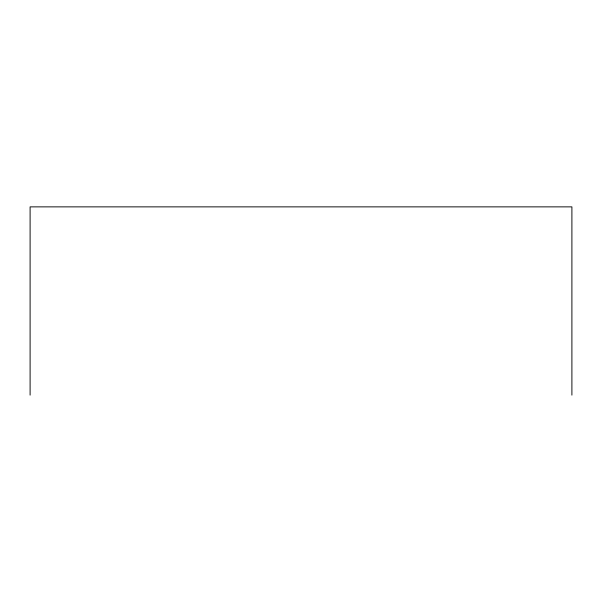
<?xml version="1.0" encoding="UTF-8"?>
<svg xmlns="http://www.w3.org/2000/svg" width="602" height="602" viewBox="0 0 602 602"><rect width="100%" height="100%" fill="white"/><g stroke="black" fill="none" stroke-linecap="round" stroke-linejoin="round"><path stroke-width="0.9" d="M571.9 395.13L571.9 206.87L30.1 206.87L30.1 395.13"/></g></svg>
